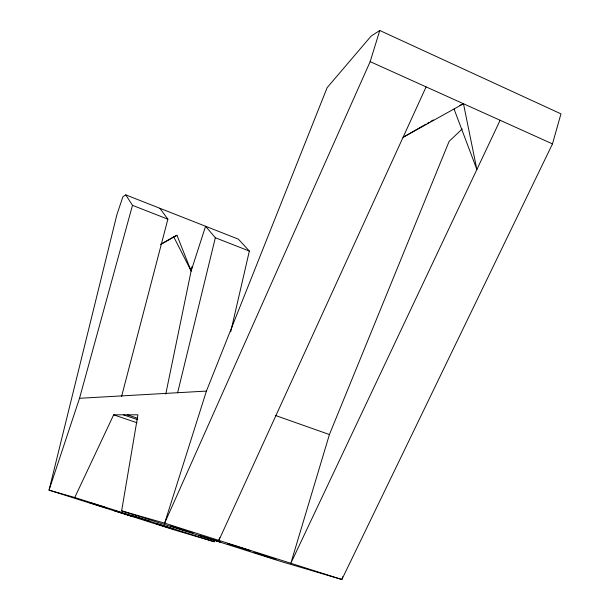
<?xml version="1.0" encoding="UTF-8"?>
<svg xmlns="http://www.w3.org/2000/svg" width="610" height="610" viewBox="0 0 610 610"><rect width="100%" height="100%" fill="white"/><g stroke="black" fill="none" stroke-linecap="round" stroke-linejoin="round"><path stroke-width="0.91" d="M121.634 510.867L164.647 523.144L206.424 391.086L327.143 87.657L371.094 36.12L379.778 30.5L560.956 113.856L552.477 143.891L341.859 579.5L281.126 561.535L121.634 510.867L137.913 414.808L113.674 414.823L74.763 497.493L49.044 490.15L116.868 214.766L122.907 196.74L125.774 194.88L238.365 239.15L249.353 251.061L230.725 331.771M165.767 394.06L192.058 266.448M177.617 392.771L215.338 237.748L205.578 226.264L191.128 270.985L173.705 236.794L176.969 235.3L191.128 270.985M121.543 396.607L167.872 219.173L159.843 208.277M215.155 540.086L214.278 541.764L177.289 530.822L49.044 490.15L79.521 398.292L132.484 205.326L125.774 194.88M342.66 576.77L341.859 579.5L164.647 523.144L370.163 61.648L379.778 30.5M462.22 128.962L449.143 141.314L329.415 434.533L290.84 563.274L500.131 120.277M219.722 537.669L218.876 540.391L426.1 86.887M160.567 244.389L173.705 236.794M425.94 124.181L403.042 137.341L463.47 103.738L476.875 169.504L454.084 109.091M427.579 123.243L429.211 122.305M430.851 121.359L433.306 119.956M160.56 244.579L176.969 235.3M459.421 105.599L463.47 103.738M79.521 398.292L206.424 391.086M140.437 518.393L131.882 515.763L149.74 521.39L141.184 518.752M164.593 526.3L156.16 523.7L173.423 529.144L164.99 526.537M74.763 497.493L214.278 541.764M127.391 414.815L137.25 418.178M123.357 414.815L137.73 419.711M113.674 414.823L137.014 422.753M275.247 415.402L329.415 434.533M132.484 205.326L167.872 219.173M215.338 237.748L249.353 251.061M370.163 61.648L552.477 143.891M89.022 502.388L106.338 507.863L89.022 502.388M114.36 510.646L131.043 515.923L114.36 510.646M171.097 526.034L170.617 525.912L192.89 532.926L171.097 526.034M199.531 535.443L198.997 535.298L220.34 542.023L199.531 535.443M228.201 543.784L227.545 543.609L250.374 550.799L228.201 543.784M254.82 552.637L254.118 552.446L275.979 559.332L254.82 552.637"/></g></svg>
